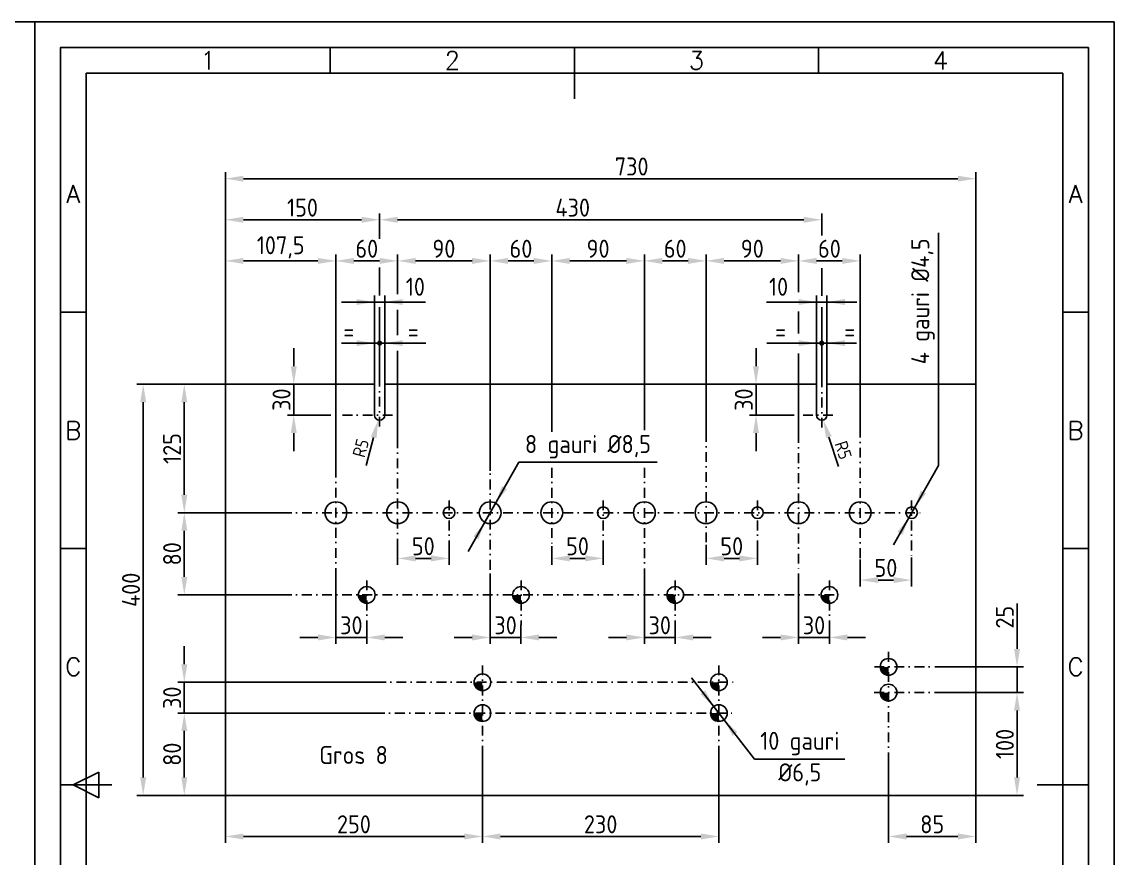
# Model space of a CAD drawing. Header units: millimetres. Extents: x 12 to 642, y 25 to 322.
# Drawn here: x 429.6 to 642.1, y 158.8 to 321.5 of the extents above; entities that cross this region are included whole.
import ezdxf
from ezdxf.enums import TextEntityAlignment as Align

# ---------------------------------------------------------------- set-up
doc = ezdxf.new("R2010")
doc.units = ezdxf.units.MM
doc.linetypes.add('DASHDOT', pattern=[25.4, 12.7, -6.35, 0, -6.35])
doc.linetypes.add('DASHDOT2', pattern=[12.7, 6.35, -3.175, 0, -3.175])
doc.layers.add('COTE', color=1, linetype='DASHDOT2')
doc.styles.add('ISO', font='SIMPLEX.shx')
doc.styles.add('ISOCPR', font='isocp.shx')
doc.dimstyles.new('ISO-25', dxfattribs={"dimtxt": 2.5, "dimasz": 2.5, "dimexe": 1.25, "dimexo": 0.625, "dimtad": 1, "dimtxsty": 'Standard', "dimcen": 2.5, "dimadec": 0, "dimazin": 0, "dimtfac": 1, "dimtmove": 0, "dimatfit": 3, "dimfxl": 1, "dimarcsym": 0})

# ---------------------------------------------------------------- blocks, each defined once
blk = doc.blocks.new('*D39')
at = {"layer": 'COTE', "color": 1, "linetype": 'Continuous', "transparency": 16777216}
for p, q in [((469.24, 251.01), (459.99, 251.01)), ((461.24, 229.51), (461.24, 247.51)), ((480.24, 226.01), (459.99, 226.01))]:
    blk.add_line(p, q, dxfattribs=at)
for points in [[(460.66, 247.51), (461.83, 247.51), (461.24, 251.01)], [(460.66, 229.51), (461.83, 229.51), (461.24, 226.01)]]:
    blk.add_solid(points, dxfattribs=at)
at = {"layer": 'Defpoints', "color": 0, "linetype": 'Continuous', "transparency": 16777216}
for p in [(461.24, 251.01), (469.24, 251.01), (480.24, 226.01)]:
    blk.add_point(p, dxfattribs=at)
at = {"layer": 'COTE', "color": 1, "linetype": 'Continuous', "transparency": 16777216, "insert": (458.87, 238.51), "char_height": 3.5, "attachment_point": 5, "rotation": 90, "style": 'ISOCPR'}
blk.add_mtext('125', dxfattribs=at)
blk = doc.blocks.new('*D40')
at = {"layer": 'COTE', "color": 1, "linetype": 'Continuous', "transparency": 16777216}
for p, q in [((461.24, 196.51), (461.24, 200.01)), ((498.58, 193.01), (459.99, 193.01)), ((461.24, 187.01), (461.24, 193.01)), ((498.32, 187.01), (459.99, 187.01)), ((461.24, 183.51), (461.24, 180.01))]:
    blk.add_line(p, q, dxfattribs=at)
for points in [[(460.66, 196.51), (461.83, 196.51), (461.24, 193.01)], [(460.66, 183.51), (461.83, 183.51), (461.24, 187.01)]]:
    blk.add_solid(points, dxfattribs=at)
at = {"layer": 'Defpoints', "color": 0, "linetype": 'Continuous', "transparency": 16777216}
for p in [(461.24, 193.01), (498.58, 193.01), (498.32, 187.01)]:
    blk.add_point(p, dxfattribs=at)
at = {"layer": 'COTE', "color": 1, "linetype": 'Continuous', "transparency": 16777216, "insert": (458.87, 190.01), "char_height": 3.5, "attachment_point": 5, "rotation": 90, "style": 'ISOCPR'}
blk.add_mtext('30', dxfattribs=at)
blk = doc.blocks.new('*D41')
at = {"layer": 'COTE', "color": 1, "linetype": 'Continuous', "transparency": 16777216}
for p, q in [((498.32, 187.01), (459.99, 187.01)), ((461.24, 174.51), (461.24, 183.51)), ((469.24, 171.01), (459.99, 171.01))]:
    blk.add_line(p, q, dxfattribs=at)
for points in [[(460.66, 183.51), (461.83, 183.51), (461.24, 187.01)], [(460.66, 174.51), (461.83, 174.51), (461.24, 171.01)]]:
    blk.add_solid(points, dxfattribs=at)
at = {"layer": 'Defpoints', "color": 0, "linetype": 'Continuous', "transparency": 16777216}
for p in [(461.24, 187.01), (498.32, 187.01), (469.24, 171.01)]:
    blk.add_point(p, dxfattribs=at)
at = {"layer": 'COTE', "color": 1, "linetype": 'Continuous', "transparency": 16777216, "insert": (458.87, 179.01), "char_height": 3.5, "attachment_point": 5, "rotation": 90, "style": 'ISOCPR'}
blk.add_mtext('80', dxfattribs=at)
blk = doc.blocks.new('*D42')
at = {"layer": 'COTE', "color": 1, "linetype": 'Continuous', "transparency": 16777216}
for p, q in [((480.24, 226.01), (459.99, 226.01)), ((461.24, 213.51), (461.24, 222.51)), ((480.23, 210.01), (459.99, 210.01))]:
    blk.add_line(p, q, dxfattribs=at)
for points in [[(460.66, 222.51), (461.83, 222.51), (461.24, 226.01)], [(460.66, 213.51), (461.83, 213.51), (461.24, 210.01)]]:
    blk.add_solid(points, dxfattribs=at)
at = {"layer": 'Defpoints', "color": 0, "linetype": 'Continuous', "transparency": 16777216}
for p in [(461.24, 226.01), (480.24, 226.01), (480.23, 210.01)]:
    blk.add_point(p, dxfattribs=at)
at = {"layer": 'COTE', "color": 1, "linetype": 'Continuous', "transparency": 16777216, "insert": (458.87, 218.01), "char_height": 3.5, "attachment_point": 5, "rotation": 90, "style": 'ISOCPR'}
blk.add_mtext('80', dxfattribs=at)
blk = doc.blocks.new('*D43')
at = {"layer": 'COTE', "color": 1, "linetype": 'Continuous', "transparency": 16777216}
for p, q in [((469.24, 251.01), (451.99, 251.01)), ((453.24, 247.51), (453.24, 174.51)), ((469.24, 171.01), (451.99, 171.01))]:
    blk.add_line(p, q, dxfattribs=at)
for points in [[(452.66, 247.51), (453.83, 247.51), (453.24, 251.01)], [(452.66, 174.51), (453.83, 174.51), (453.24, 171.01)]]:
    blk.add_solid(points, dxfattribs=at)
at = {"layer": 'Defpoints', "color": 0, "linetype": 'Continuous', "transparency": 16777216}
for p in [(469.24, 251.01), (453.24, 171.01), (469.24, 171.01)]:
    blk.add_point(p, dxfattribs=at)
at = {"layer": 'COTE', "color": 1, "linetype": 'Continuous', "transparency": 16777216, "insert": (450.87, 211.01), "char_height": 3.5, "attachment_point": 5, "rotation": 90, "style": 'ISOCPR'}
blk.add_mtext('400', dxfattribs=at)
blk = doc.blocks.new('*D13')
at = {"layer": 'COTE', "color": 1, "linetype": 'Continuous', "transparency": 16777216}
for p, q in [((572.47, 254.51), (572.47, 258.01)), ((575.15, 251.01), (571.22, 251.01)), ((572.47, 245.01), (572.47, 251.01)), ((579.9, 245.01), (571.22, 245.01)), ((572.47, 241.51), (572.47, 238.01))]:
    blk.add_line(p, q, dxfattribs=at)
for points in [[(571.88, 254.51), (573.05, 254.51), (572.47, 251.01)], [(571.88, 241.51), (573.05, 241.51), (572.47, 245.01)]]:
    blk.add_solid(points, dxfattribs=at)
at = {"layer": 'Defpoints', "color": 0, "linetype": 'Continuous', "transparency": 16777216}
for p in [(572.47, 251.01), (575.15, 251.01), (579.9, 245.01)]:
    blk.add_point(p, dxfattribs=at)
at = {"layer": 'COTE', "color": 1, "linetype": 'Continuous', "transparency": 16777216, "insert": (570.09, 248.01), "char_height": 3.5, "attachment_point": 5, "rotation": 90, "style": 'ISOCPR'}
blk.add_mtext('30', dxfattribs=at)
blk = doc.blocks.new('*D14')
at = {"layer": 'COTE', "color": 1, "linetype": 'Continuous', "transparency": 16777216}
for p, q in [((562.74, 241.71), (562.74, 276.26)), ((580.74, 268.9), (580.74, 276.26)), ((566.24, 275.01), (577.24, 275.01))]:
    blk.add_line(p, q, dxfattribs=at)
for points in [[(566.24, 275.59), (566.24, 274.42), (562.74, 275.01)], [(577.24, 275.59), (577.24, 274.42), (580.74, 275.01)]]:
    blk.add_solid(points, dxfattribs=at)
at = {"layer": 'Defpoints', "color": 0, "linetype": 'Continuous', "transparency": 16777216}
for p in [(580.74, 275.01), (580.74, 268.9), (562.74, 241.71)]:
    blk.add_point(p, dxfattribs=at)
at = {"layer": 'COTE', "color": 1, "linetype": 'Continuous', "transparency": 16777216, "insert": (571.74, 277.38), "char_height": 3.5, "attachment_point": 5, "style": 'ISOCPR'}
blk.add_mtext('90', dxfattribs=at)
blk = doc.blocks.new('*D15')
at = {"layer": 'COTE', "color": 1, "linetype": 'Continuous', "transparency": 16777216}
for p, q in [((499.24, 280.47), (499.24, 284.26)), ((502.74, 283.01), (581.74, 283.01)), ((585.24, 279.92), (585.24, 284.26))]:
    blk.add_line(p, q, dxfattribs=at)
for points in [[(502.74, 283.59), (502.74, 282.42), (499.24, 283.01)], [(581.74, 283.59), (581.74, 282.42), (585.24, 283.01)]]:
    blk.add_solid(points, dxfattribs=at)
at = {"layer": 'Defpoints', "color": 0, "linetype": 'Continuous', "transparency": 16777216}
for p in [(585.24, 283.01), (499.24, 280.47), (585.24, 279.92)]:
    blk.add_point(p, dxfattribs=at)
at = {"layer": 'COTE', "color": 1, "linetype": 'Continuous', "transparency": 16777216, "insert": (536.81, 285.38), "char_height": 3.5, "attachment_point": 5, "style": 'ISOCPR'}
blk.add_mtext('430', dxfattribs=at)
blk = doc.blocks.new('*D16')
at = {"layer": 'COTE', "color": 1, "linetype": 'Continuous', "transparency": 16777216}
for p, q in [((469.24, 250.3), (469.24, 292.26)), ((615.24, 251.01), (615.24, 292.26)), ((472.74, 291.01), (611.74, 291.01))]:
    blk.add_line(p, q, dxfattribs=at)
for points in [[(472.74, 291.59), (472.74, 290.42), (469.24, 291.01)], [(611.74, 291.59), (611.74, 290.42), (615.24, 291.01)]]:
    blk.add_solid(points, dxfattribs=at)
at = {"layer": 'Defpoints', "color": 0, "linetype": 'Continuous', "transparency": 16777216}
for p in [(615.24, 291.01), (615.24, 251.01), (469.24, 250.3)]:
    blk.add_point(p, dxfattribs=at)
at = {"layer": 'COTE', "color": 1, "linetype": 'Continuous', "transparency": 16777216, "insert": (548.27, 293.38), "char_height": 3.5, "attachment_point": 5, "style": 'ISOCPR'}
blk.add_mtext('730', dxfattribs=at)
blk = doc.blocks.new('*D17')
at = {"layer": 'COTE', "color": 1, "linetype": 'Continuous', "transparency": 16777216}
for p, q in [((519.24, 180.44), (519.24, 161.76)), ((565.24, 180.44), (565.24, 161.76)), ((522.74, 163.01), (561.74, 163.01))]:
    blk.add_line(p, q, dxfattribs=at)
for points in [[(522.74, 163.59), (522.74, 162.42), (519.24, 163.01)], [(561.74, 163.59), (561.74, 162.42), (565.24, 163.01)]]:
    blk.add_solid(points, dxfattribs=at)
at = {"layer": 'Defpoints', "color": 0, "linetype": 'Continuous', "transparency": 16777216}
for p in [(519.24, 180.44), (565.24, 180.44), (565.24, 163.01)]:
    blk.add_point(p, dxfattribs=at)
at = {"layer": 'COTE', "color": 1, "linetype": 'Continuous', "transparency": 16777216, "insert": (542.24, 165.38), "char_height": 3.5, "attachment_point": 5, "style": 'ISOCPR'}
blk.add_mtext('230', dxfattribs=at)
blk = doc.blocks.new('*D18')
at = {"layer": 'COTE', "color": 1, "linetype": 'Continuous', "transparency": 16777216}
for p, q in [((520.74, 214.2), (520.74, 200.49)), ((526.74, 204.17), (526.74, 200.49)), ((517.24, 201.74), (513.74, 201.74)), ((520.74, 201.74), (526.74, 201.74)), ((530.24, 201.74), (533.74, 201.74))]:
    blk.add_line(p, q, dxfattribs=at)
for points in [[(517.24, 202.32), (517.24, 201.15), (520.74, 201.74)], [(530.24, 202.32), (530.24, 201.15), (526.74, 201.74)]]:
    blk.add_solid(points, dxfattribs=at)
at = {"layer": 'Defpoints', "color": 0, "linetype": 'Continuous', "transparency": 16777216}
for p in [(520.74, 214.2), (526.74, 204.17), (526.74, 201.74)]:
    blk.add_point(p, dxfattribs=at)
at = {"layer": 'COTE', "color": 1, "linetype": 'Continuous', "transparency": 16777216, "insert": (523.74, 204.11), "char_height": 3.5, "attachment_point": 5, "style": 'ISOCPR'}
blk.add_mtext('30', dxfattribs=at)
blk = doc.blocks.new('*D19')
at = {"layer": 'COTE', "color": 1, "linetype": 'Continuous', "transparency": 16777216}
for p, q in [((519.24, 180.44), (519.24, 161.76)), ((469.24, 171.01), (469.24, 161.76)), ((515.74, 163.01), (472.74, 163.01))]:
    blk.add_line(p, q, dxfattribs=at)
for points in [[(472.74, 163.59), (472.74, 162.42), (469.24, 163.01)], [(515.74, 163.59), (515.74, 162.42), (519.24, 163.01)]]:
    blk.add_solid(points, dxfattribs=at)
at = {"layer": 'Defpoints', "color": 0, "linetype": 'Continuous', "transparency": 16777216}
for p in [(519.24, 180.44), (469.24, 171.01), (469.24, 163.01)]:
    blk.add_point(p, dxfattribs=at)
at = {"layer": 'COTE', "color": 1, "linetype": 'Continuous', "transparency": 16777216, "insert": (494.24, 165.38), "char_height": 3.5, "attachment_point": 5, "style": 'ISOCPR'}
blk.add_mtext('250', dxfattribs=at)
blk = doc.blocks.new('*D20')
at = {"layer": 'COTE', "color": 1, "linetype": 'Continuous', "transparency": 16777216}
for p, q in [((490.74, 214.2), (490.74, 200.49)), ((496.74, 204.1), (496.74, 200.49)), ((487.24, 201.74), (483.74, 201.74)), ((490.74, 201.74), (496.74, 201.74)), ((500.24, 201.74), (503.74, 201.74))]:
    blk.add_line(p, q, dxfattribs=at)
for points in [[(487.24, 202.32), (487.24, 201.15), (490.74, 201.74)], [(500.24, 202.32), (500.24, 201.15), (496.74, 201.74)]]:
    blk.add_solid(points, dxfattribs=at)
at = {"layer": 'Defpoints', "color": 0, "linetype": 'Continuous', "transparency": 16777216}
for p in [(490.74, 214.2), (496.74, 204.1), (496.74, 201.74)]:
    blk.add_point(p, dxfattribs=at)
at = {"layer": 'COTE', "color": 1, "linetype": 'Continuous', "transparency": 16777216, "insert": (493.74, 204.11), "char_height": 3.5, "attachment_point": 5, "style": 'ISOCPR'}
blk.add_mtext('30', dxfattribs=at)
blk = doc.blocks.new('*D21')
at = {"layer": 'COTE', "color": 1, "linetype": 'Continuous', "transparency": 16777216}
for p, q in [((502.74, 219.3), (502.74, 215.87)), ((512.74, 219.3), (512.74, 215.87)), ((506.24, 217.12), (509.24, 217.12))]:
    blk.add_line(p, q, dxfattribs=at)
for points in [[(506.24, 217.7), (506.24, 216.53), (502.74, 217.12)], [(509.24, 217.7), (509.24, 216.53), (512.74, 217.12)]]:
    blk.add_solid(points, dxfattribs=at)
at = {"layer": 'Defpoints', "color": 0, "linetype": 'Continuous', "transparency": 16777216}
for p in [(502.74, 219.3), (512.74, 219.3), (512.74, 217.12)]:
    blk.add_point(p, dxfattribs=at)
at = {"layer": 'COTE', "color": 1, "linetype": 'Continuous', "transparency": 16777216, "insert": (507.74, 219.49), "char_height": 3.5, "attachment_point": 5, "style": 'ISOCPR'}
blk.add_mtext('50', dxfattribs=at)
blk = doc.blocks.new('*D22')
at = {"layer": 'COTE', "color": 1, "linetype": 'Continuous', "transparency": 16777216}
for p, q in [((550.74, 214.2), (550.74, 200.49)), ((556.74, 203.81), (556.74, 200.49)), ((547.24, 201.74), (543.74, 201.74)), ((550.74, 201.74), (556.74, 201.74)), ((560.24, 201.74), (563.74, 201.74))]:
    blk.add_line(p, q, dxfattribs=at)
for points in [[(547.24, 202.32), (547.24, 201.15), (550.74, 201.74)], [(560.24, 202.32), (560.24, 201.15), (556.74, 201.74)]]:
    blk.add_solid(points, dxfattribs=at)
at = {"layer": 'Defpoints', "color": 0, "linetype": 'Continuous', "transparency": 16777216}
for p in [(550.74, 214.2), (556.74, 203.81), (556.74, 201.74)]:
    blk.add_point(p, dxfattribs=at)
at = {"layer": 'COTE', "color": 1, "linetype": 'Continuous', "transparency": 16777216, "insert": (553.74, 204.11), "char_height": 3.5, "attachment_point": 5, "style": 'ISOCPR'}
blk.add_mtext('30', dxfattribs=at)
blk = doc.blocks.new('*D23')
at = {"layer": 'COTE', "color": 1, "linetype": 'Continuous', "transparency": 16777216}
for p, q in [((532.74, 219.5), (532.74, 215.87)), ((542.74, 219.58), (542.74, 215.87)), ((536.24, 217.12), (539.24, 217.12))]:
    blk.add_line(p, q, dxfattribs=at)
for points in [[(536.24, 217.7), (536.24, 216.53), (532.74, 217.12)], [(539.24, 217.7), (539.24, 216.53), (542.74, 217.12)]]:
    blk.add_solid(points, dxfattribs=at)
at = {"layer": 'Defpoints', "color": 0, "linetype": 'Continuous', "transparency": 16777216}
for p in [(532.74, 219.5), (542.74, 219.58), (542.74, 217.12)]:
    blk.add_point(p, dxfattribs=at)
at = {"layer": 'COTE', "color": 1, "linetype": 'Continuous', "transparency": 16777216, "insert": (537.74, 219.49), "char_height": 3.5, "attachment_point": 5, "style": 'ISOCPR'}
blk.add_mtext('50', dxfattribs=at)
blk = doc.blocks.new('*D24')
at = {"layer": 'COTE', "color": 1, "linetype": 'Continuous', "transparency": 16777216}
for p, q in [((562.74, 219.73), (562.74, 215.87)), ((572.74, 219.85), (572.74, 215.87)), ((566.24, 217.12), (569.24, 217.12))]:
    blk.add_line(p, q, dxfattribs=at)
for points in [[(566.24, 217.7), (566.24, 216.53), (562.74, 217.12)], [(569.24, 217.7), (569.24, 216.53), (572.74, 217.12)]]:
    blk.add_solid(points, dxfattribs=at)
at = {"layer": 'Defpoints', "color": 0, "linetype": 'Continuous', "transparency": 16777216}
for p in [(562.74, 219.73), (572.74, 219.85), (572.74, 217.12)]:
    blk.add_point(p, dxfattribs=at)
at = {"layer": 'COTE', "color": 1, "linetype": 'Continuous', "transparency": 16777216, "insert": (567.74, 219.49), "char_height": 3.5, "attachment_point": 5, "style": 'ISOCPR'}
blk.add_mtext('50', dxfattribs=at)
blk = doc.blocks.new('*D25')
at = {"layer": 'COTE', "color": 1, "linetype": 'Continuous', "transparency": 16777216}
for p, q in [((502.74, 268.53), (502.74, 276.26)), ((520.74, 234.14), (520.74, 276.26)), ((506.24, 275.01), (517.24, 275.01))]:
    blk.add_line(p, q, dxfattribs=at)
for points in [[(506.24, 275.59), (506.24, 274.42), (502.74, 275.01)], [(517.24, 275.59), (517.24, 274.42), (520.74, 275.01)]]:
    blk.add_solid(points, dxfattribs=at)
at = {"layer": 'Defpoints', "color": 0, "linetype": 'Continuous', "transparency": 16777216}
for p in [(520.74, 275.01), (502.74, 268.53), (520.74, 234.14)]:
    blk.add_point(p, dxfattribs=at)
at = {"layer": 'COTE', "color": 1, "linetype": 'Continuous', "transparency": 16777216, "insert": (511.74, 277.38), "char_height": 3.5, "attachment_point": 5, "style": 'ISOCPR'}
blk.add_mtext('90', dxfattribs=at)
blk = doc.blocks.new('*D26')
at = {"layer": 'COTE', "color": 1, "linetype": 'Continuous', "transparency": 16777216}
for p, q in [((490.74, 238.68), (490.74, 276.26)), ((502.74, 268.53), (502.74, 276.26)), ((499.24, 275.01), (494.24, 275.01))]:
    blk.add_line(p, q, dxfattribs=at)
for points in [[(494.24, 275.59), (494.24, 274.42), (490.74, 275.01)], [(499.24, 275.59), (499.24, 274.42), (502.74, 275.01)]]:
    blk.add_solid(points, dxfattribs=at)
at = {"layer": 'Defpoints', "color": 0, "linetype": 'Continuous', "transparency": 16777216}
for p in [(490.74, 275.01), (502.74, 268.53), (490.74, 238.68)]:
    blk.add_point(p, dxfattribs=at)
at = {"layer": 'COTE', "color": 1, "linetype": 'Continuous', "transparency": 16777216, "insert": (496.74, 277.38), "char_height": 3.5, "attachment_point": 5, "style": 'ISOCPR'}
blk.add_mtext('60', dxfattribs=at)
blk = doc.blocks.new('*D27')
at = {"layer": 'COTE', "color": 1, "linetype": 'Continuous', "transparency": 16777216}
for p, q in [((469.24, 251.01), (469.24, 276.26)), ((490.74, 234.14), (490.74, 276.26)), ((472.74, 275.01), (487.24, 275.01))]:
    blk.add_line(p, q, dxfattribs=at)
for points in [[(472.74, 275.59), (472.74, 274.42), (469.24, 275.01)], [(487.24, 275.59), (487.24, 274.42), (490.74, 275.01)]]:
    blk.add_solid(points, dxfattribs=at)
at = {"layer": 'Defpoints', "color": 0, "linetype": 'Continuous', "transparency": 16777216}
for p in [(490.74, 275.01), (469.24, 251.01), (490.74, 234.14)]:
    blk.add_point(p, dxfattribs=at)
at = {"layer": 'COTE', "color": 1, "linetype": 'Continuous', "transparency": 16777216, "insert": (479.99, 277.65), "char_height": 3.5, "attachment_point": 5, "style": 'ISOCPR'}
blk.add_mtext('107,5', dxfattribs=at)
blk = doc.blocks.new('*D28')
at = {"layer": 'COTE', "color": 1, "linetype": 'Continuous', "transparency": 16777216}
for p, q in [((469.24, 261.78), (469.24, 284.26)), ((472.74, 283.01), (495.74, 283.01)), ((499.24, 280.47), (499.24, 284.26))]:
    blk.add_line(p, q, dxfattribs=at)
for points in [[(472.74, 283.59), (472.74, 282.42), (469.24, 283.01)], [(495.74, 283.59), (495.74, 282.42), (499.24, 283.01)]]:
    blk.add_solid(points, dxfattribs=at)
at = {"layer": 'Defpoints', "color": 0, "linetype": 'Continuous', "transparency": 16777216}
for p in [(499.24, 283.01), (499.24, 280.47), (469.24, 261.78)]:
    blk.add_point(p, dxfattribs=at)
at = {"layer": 'COTE', "color": 1, "linetype": 'Continuous', "transparency": 16777216, "insert": (484.24, 285.38), "char_height": 3.5, "attachment_point": 5, "style": 'ISOCPR'}
blk.add_mtext('150', dxfattribs=at)
blk = doc.blocks.new('*D29')
at = {"layer": 'COTE', "color": 1, "linetype": 'Continuous', "transparency": 16777216}
for p, q in [((482.54, 254.51), (482.54, 258.01)), ((483.97, 251.01), (481.29, 251.01)), ((482.54, 245.01), (482.54, 251.01)), ((489.76, 245.01), (481.29, 245.01)), ((482.54, 241.51), (482.54, 238.01))]:
    blk.add_line(p, q, dxfattribs=at)
for points in [[(481.95, 254.51), (483.12, 254.51), (482.54, 251.01)], [(481.95, 241.51), (483.12, 241.51), (482.54, 245.01)]]:
    blk.add_solid(points, dxfattribs=at)
at = {"layer": 'Defpoints', "color": 0, "linetype": 'Continuous', "transparency": 16777216}
for p in [(482.54, 251.01), (483.97, 251.01), (489.76, 245.01)]:
    blk.add_point(p, dxfattribs=at)
at = {"layer": 'COTE', "color": 1, "linetype": 'Continuous', "transparency": 16777216, "insert": (480.16, 248.01), "char_height": 3.5, "attachment_point": 5, "rotation": 90, "style": 'ISOCPR'}
blk.add_mtext('30', dxfattribs=at)
blk = doc.blocks.new('*D30')
at = {"layer": 'COTE', "color": 1, "linetype": 'Continuous', "transparency": 16777216}
for p, q in [((550.74, 242.05), (550.74, 276.26)), ((562.74, 241.71), (562.74, 276.26)), ((554.24, 275.01), (559.24, 275.01))]:
    blk.add_line(p, q, dxfattribs=at)
for points in [[(554.24, 275.59), (554.24, 274.42), (550.74, 275.01)], [(559.24, 275.59), (559.24, 274.42), (562.74, 275.01)]]:
    blk.add_solid(points, dxfattribs=at)
at = {"layer": 'Defpoints', "color": 0, "linetype": 'Continuous', "transparency": 16777216}
for p in [(562.74, 275.01), (550.74, 242.05), (562.74, 241.71)]:
    blk.add_point(p, dxfattribs=at)
at = {"layer": 'COTE', "color": 1, "linetype": 'Continuous', "transparency": 16777216, "insert": (556.74, 277.38), "char_height": 3.5, "attachment_point": 5, "style": 'ISOCPR'}
blk.add_mtext('60', dxfattribs=at)
blk = doc.blocks.new('*D31')
at = {"layer": 'COTE', "color": 1, "linetype": 'Continuous', "transparency": 16777216}
for p, q in [((532.74, 241.73), (532.74, 276.26)), ((550.74, 242.05), (550.74, 276.26)), ((536.24, 275.01), (547.24, 275.01))]:
    blk.add_line(p, q, dxfattribs=at)
for points in [[(536.24, 275.59), (536.24, 274.42), (532.74, 275.01)], [(547.24, 275.59), (547.24, 274.42), (550.74, 275.01)]]:
    blk.add_solid(points, dxfattribs=at)
at = {"layer": 'Defpoints', "color": 0, "linetype": 'Continuous', "transparency": 16777216}
for p in [(550.74, 275.01), (532.74, 241.73), (550.74, 242.05)]:
    blk.add_point(p, dxfattribs=at)
at = {"layer": 'COTE', "color": 1, "linetype": 'Continuous', "transparency": 16777216, "insert": (541.74, 277.38), "char_height": 3.5, "attachment_point": 5, "style": 'ISOCPR'}
blk.add_mtext('90', dxfattribs=at)
blk = doc.blocks.new('*D32')
at = {"layer": 'COTE', "color": 1, "linetype": 'Continuous', "transparency": 16777216}
for p, q in [((520.74, 244.19), (520.74, 276.26)), ((532.74, 241.73), (532.74, 276.26)), ((524.24, 275.01), (529.24, 275.01))]:
    blk.add_line(p, q, dxfattribs=at)
for points in [[(524.24, 275.59), (524.24, 274.42), (520.74, 275.01)], [(529.24, 275.59), (529.24, 274.42), (532.74, 275.01)]]:
    blk.add_solid(points, dxfattribs=at)
at = {"layer": 'Defpoints', "color": 0, "linetype": 'Continuous', "transparency": 16777216}
for p in [(532.74, 275.01), (520.74, 244.19), (532.74, 241.73)]:
    blk.add_point(p, dxfattribs=at)
at = {"layer": 'COTE', "color": 1, "linetype": 'Continuous', "transparency": 16777216, "insert": (526.74, 277.38), "char_height": 3.5, "attachment_point": 5, "style": 'ISOCPR'}
blk.add_mtext('60', dxfattribs=at)
blk = doc.blocks.new('*D33')
at = {"layer": 'COTE', "color": 1, "linetype": 'Continuous', "transparency": 16777216}
for p, q in [((608.34, 191.01), (624.49, 191.01)), ((623.24, 174.51), (623.24, 187.51)), ((615.24, 171.01), (624.49, 171.01))]:
    blk.add_line(p, q, dxfattribs=at)
for points in [[(622.66, 187.51), (623.83, 187.51), (623.24, 191.01)], [(622.66, 174.51), (623.83, 174.51), (623.24, 171.01)]]:
    blk.add_solid(points, dxfattribs=at)
at = {"layer": 'Defpoints', "color": 0, "linetype": 'Continuous', "transparency": 16777216}
for p in [(608.34, 191.01), (623.24, 191.01), (615.24, 171.01)]:
    blk.add_point(p, dxfattribs=at)
at = {"layer": 'COTE', "color": 1, "linetype": 'Continuous', "transparency": 16777216, "insert": (620.87, 181.01), "char_height": 3.5, "attachment_point": 5, "rotation": 90, "style": 'ISOCPR'}
blk.add_mtext('100', dxfattribs=at)
blk = doc.blocks.new('*D34')
at = {"layer": 'COTE', "color": 1, "linetype": 'Continuous', "transparency": 16777216}
for p, q in [((598.24, 178.17), (598.24, 161.76)), ((615.24, 171.01), (615.24, 161.76)), ((601.74, 163.01), (611.74, 163.01))]:
    blk.add_line(p, q, dxfattribs=at)
for points in [[(601.74, 163.59), (601.74, 162.42), (598.24, 163.01)], [(611.74, 163.59), (611.74, 162.42), (615.24, 163.01)]]:
    blk.add_solid(points, dxfattribs=at)
at = {"layer": 'Defpoints', "color": 0, "linetype": 'Continuous', "transparency": 16777216}
for p in [(598.24, 178.17), (615.24, 171.01), (615.24, 163.01)]:
    blk.add_point(p, dxfattribs=at)
at = {"layer": 'COTE', "color": 1, "linetype": 'Continuous', "transparency": 16777216, "insert": (606.74, 165.38), "char_height": 3.5, "attachment_point": 5, "style": 'ISOCPR'}
blk.add_mtext('85', dxfattribs=at)
blk = doc.blocks.new('*D35')
at = {"layer": 'COTE', "color": 1, "linetype": 'Continuous', "transparency": 16777216}
for p, q in [((592.74, 216.9), (592.74, 211.65)), ((602.74, 217.27), (602.74, 211.65)), ((596.24, 212.9), (599.24, 212.9))]:
    blk.add_line(p, q, dxfattribs=at)
for points in [[(596.24, 213.48), (596.24, 212.32), (592.74, 212.9)], [(599.24, 213.48), (599.24, 212.32), (602.74, 212.9)]]:
    blk.add_solid(points, dxfattribs=at)
at = {"layer": 'Defpoints', "color": 0, "linetype": 'Continuous', "transparency": 16777216}
for p in [(592.74, 216.9), (602.74, 217.27), (602.74, 212.9)]:
    blk.add_point(p, dxfattribs=at)
at = {"layer": 'COTE', "color": 1, "linetype": 'Continuous', "transparency": 16777216, "insert": (597.74, 215.28), "char_height": 3.5, "attachment_point": 5, "style": 'ISOCPR'}
blk.add_mtext('50', dxfattribs=at)
blk = doc.blocks.new('*D36')
at = {"layer": 'COTE', "color": 1, "linetype": 'Continuous', "transparency": 16777216}
for p, q in [((580.74, 214.2), (580.74, 200.49)), ((586.74, 203.95), (586.74, 200.49)), ((577.24, 201.74), (573.74, 201.74)), ((580.74, 201.74), (586.74, 201.74)), ((590.24, 201.74), (593.74, 201.74))]:
    blk.add_line(p, q, dxfattribs=at)
for points in [[(577.24, 202.32), (577.24, 201.15), (580.74, 201.74)], [(590.24, 202.32), (590.24, 201.15), (586.74, 201.74)]]:
    blk.add_solid(points, dxfattribs=at)
at = {"layer": 'Defpoints', "color": 0, "linetype": 'Continuous', "transparency": 16777216}
for p in [(580.74, 214.2), (586.74, 203.95), (586.74, 201.74)]:
    blk.add_point(p, dxfattribs=at)
at = {"layer": 'COTE', "color": 1, "linetype": 'Continuous', "transparency": 16777216, "insert": (583.74, 204.11), "char_height": 3.5, "attachment_point": 5, "style": 'ISOCPR'}
blk.add_mtext('30', dxfattribs=at)
blk = doc.blocks.new('*D37')
at = {"layer": 'COTE', "color": 1, "linetype": 'Continuous', "transparency": 16777216}
for p, q in [((623.24, 199.51), (623.24, 208.34)), ((608.36, 196.01), (624.49, 196.01)), ((623.24, 191.01), (623.24, 196.01)), ((608.34, 191.01), (624.49, 191.01)), ((623.24, 187.51), (623.24, 184.01))]:
    blk.add_line(p, q, dxfattribs=at)
for points in [[(622.66, 199.51), (623.83, 199.51), (623.24, 196.01)], [(622.66, 187.51), (623.83, 187.51), (623.24, 191.01)]]:
    blk.add_solid(points, dxfattribs=at)
at = {"layer": 'Defpoints', "color": 0, "linetype": 'Continuous', "transparency": 16777216}
for p in [(608.36, 196.01), (623.24, 196.01), (608.34, 191.01)]:
    blk.add_point(p, dxfattribs=at)
at = {"layer": 'COTE', "color": 1, "linetype": 'Continuous', "transparency": 16777216, "insert": (620.87, 205.68), "char_height": 3.5, "attachment_point": 5, "rotation": 90, "style": 'ISOCPR'}
blk.add_mtext('25', dxfattribs=at)
blk = doc.blocks.new('*D38')
at = {"layer": 'COTE', "color": 1, "linetype": 'Continuous', "transparency": 16777216}
for p, q in [((580.74, 268.9), (580.74, 276.26)), ((592.74, 242.55), (592.74, 276.26)), ((584.24, 275.01), (589.24, 275.01))]:
    blk.add_line(p, q, dxfattribs=at)
for points in [[(584.24, 275.59), (584.24, 274.42), (580.74, 275.01)], [(589.24, 275.59), (589.24, 274.42), (592.74, 275.01)]]:
    blk.add_solid(points, dxfattribs=at)
at = {"layer": 'Defpoints', "color": 0, "linetype": 'Continuous', "transparency": 16777216}
for p in [(592.74, 275.01), (580.74, 268.9), (592.74, 242.55)]:
    blk.add_point(p, dxfattribs=at)
at = {"layer": 'COTE', "color": 1, "linetype": 'Continuous', "transparency": 16777216, "insert": (586.74, 277.38), "char_height": 3.5, "attachment_point": 5, "style": 'ISOCPR'}
blk.add_mtext('60', dxfattribs=at)

msp = doc.modelspace()

# ---------------------------------------------------------------- hatches: boundary and pattern name
at = {"layer": 'COTE', "linetype": 'Continuous'}
for points in [[(496.7441, 210.0082), (495.1191, 210.0082, 0.41421356), (496.7441, 208.3832)], [(526.7441, 210.0082), (525.1191, 210.0082, 0.41421356), (526.7441, 208.3832)], [(556.7441, 210.0082), (555.1191, 210.0082, 0.41421356), (556.7441, 208.3832)], [(586.7441, 210.0082), (585.1191, 210.0082, 0.41421356), (586.7441, 208.3832)], [(598.2441, 196.0082), (596.6191, 196.0082, 0.41421356), (598.2441, 194.3832)], [(519.2441, 193.0082), (517.6191, 193.0082, 0.41421356), (519.2441, 191.3832)], [(565.2441, 193.0082), (563.6191, 193.0082, 0.41421356), (565.2441, 191.3832)], [(598.2441, 191.0082), (596.6191, 191.0082, 0.41421356), (598.2441, 189.3832)], [(519.2441, 187.0082), (517.6191, 187.0082, 0.41421356), (519.2441, 185.3832)], [(565.2441, 187.0082), (563.6191, 187.0082, 0.41421356), (565.2441, 185.3832)]]:
    msp.add_hatch(color=2, dxfattribs=at).paths.add_polyline_path(points)

# ---------------------------------------------------------------- linework, layer by layer
at = {"color": 240}
for p, q in [((432.137, 321.527), (12.137, 321.527)), ((432.137, 24.527), (432.137, 321.527))]:
    msp.add_line(p, q, dxfattribs=at)
at = {"color": 70}
for p, q in [((489.637, 311.527), (489.637, 316.527)), ((537.137, 306.527), (537.137, 316.527)), ((584.637, 311.527), (584.637, 316.527)), ((442.137, 265.027), (437.137, 265.027)), ((637.137, 265.027), (632.137, 265.027)), ((442.137, 219.027), (437.137, 219.027)), ((637.137, 219.027), (632.137, 219.027)), ((439.637, 173.027), (444.637, 175.527)), ((444.637, 175.527), (444.637, 170.527)), ((437.137, 173.027), (447.137, 173.027)), ((444.637, 170.527), (439.637, 173.027)), ((627.137, 173.027), (637.137, 173.027))]:
    msp.add_line(p, q, dxfattribs=at)
at = {"color": 1}
for p, q in [((607.96, 280.469), (607.96, 235.1705)), ((526.33, 235.8204), (516.442, 218.4509)), ((553.2195, 235.8204), (526.33, 235.8204)), ((607.96, 235.1705), (599.1859, 219.7576)), ((572.1449, 178.0717), (559.9292, 193.8911)), ((589.7246, 178.0717), (572.1449, 178.0717))]:
    msp.add_line(p, q, dxfattribs=at)
at = {"color": 7}
for p, q in [((469.2441, 251.0082), (469.2441, 171.0082)), ((498.2441, 251.0082), (469.2441, 251.0082)), ((498.2441, 251.0082), (498.2441, 245.0082)), ((584.2441, 251.0082), (500.2441, 251.0082)), ((500.2441, 251.0082), (500.2441, 245.0082)), ((584.2441, 251.0082), (584.2441, 245.0082)), ((615.2441, 251.0082), (586.2441, 251.0082)), ((586.2441, 251.0082), (586.2441, 245.0082)), ((615.2441, 251.0082), (615.2441, 171.0082)), ((615.2441, 171.0082), (469.2441, 171.0082))]:
    msp.add_line(p, q, dxfattribs=at)
at = {"color": 1, "linetype": 'DASHDOT', "ltscale": 0.15}
for p, q in [((499.2441, 242.7641), (499.2441, 251.8677)), ((585.2441, 242.5905), (585.2441, 251.8677)), ((492.0389, 245.0082), (501.9533, 245.0082)), ((581.6136, 245.0082), (587.7099, 245.0082)), ((520.7441, 244.1885), (520.7441, 214.1983)), ((592.7441, 242.5469), (592.7441, 216.8956)), ((502.7441, 240.4741), (502.7441, 219.3036)), ((562.7441, 241.7117), (562.7441, 219.7288)), ((580.7441, 241.4922), (580.7441, 214.1983)), ((490.7441, 238.6817), (490.7441, 214.1983)), ((532.7441, 234.7322), (532.7441, 219.4963)), ((550.7441, 234.7322), (550.7441, 214.1983)), ((512.7441, 228.3899), (512.7441, 219.3036)), ((542.7441, 228.3899), (542.7441, 219.5787)), ((572.7441, 228.3899), (572.7441, 219.8477)), ((602.7441, 228.3899), (602.7441, 217.2709)), ((480.2383, 226.0082), (605.1164, 226.0082)), ((496.7441, 212.8226), (496.7441, 204.1001)), ((526.7441, 212.8226), (526.7441, 204.17)), ((556.7441, 212.8226), (556.7441, 203.806)), ((586.7441, 212.8226), (586.7441, 203.9486)), ((480.225, 210.0082), (588.6406, 210.0082)), ((598.2441, 198.9057), (598.2441, 178.1736)), ((519.2441, 196.2697), (519.2441, 180.4384)), ((565.2441, 196.2697), (565.2441, 180.4997)), ((595.5005, 196.0082), (608.3646, 196.0082)), ((498.5829, 193.0082), (568.3716, 193.0082)), ((595.4638, 191.0082), (608.3428, 191.0082)), ((498.3211, 187.0082), (568.5027, 187.0082))]:
    msp.add_line(p, q, dxfattribs=at)
at = {"color": 240}
for points in [[(642.137, 24.527), (642.137, 321.527), (432.137, 321.527), (432.137, 24.527)], [(637.137, 29.527), (637.137, 316.527), (437.137, 316.527), (437.137, 29.527)]]:
    msp.add_lwpolyline(points, close=True, dxfattribs=at)
at = {"color": 70}
msp.add_lwpolyline([(442.137, 311.527), (442.137, 34.527), (632.137, 34.527), (632.137, 311.527)], close=True, dxfattribs=at)
at = {"color": 7}
for centre in [(499.2441, 245.0082), (585.2441, 245.0082)]:
    msp.add_arc(centre, 1, 180, 0, dxfattribs=at)
at = {"color": 1}
for points in [[(494.7441, 259.5915), (494.7441, 258.4249), (498.2441, 259.0082)], [(503.7441, 259.5915), (503.7441, 258.4249), (500.2441, 259.0082)], [(580.7441, 259.5915), (580.7441, 258.4249), (584.2441, 259.0082)], [(589.7441, 259.5915), (589.7441, 258.4249), (586.2441, 259.0082)], [(523.02, 231.1852), (524.0339, 230.608), (521.7954, 227.8549)], [(604.5253, 230.3161), (605.5392, 229.739), (603.3007, 226.9859)], [(517.4544, 221.4084), (518.4683, 220.8312), (519.6929, 224.1615)], [(599.9491, 222.2774), (600.963, 221.7003), (602.1876, 225.0305)], [(561.6501, 190.7081), (562.5735, 191.4211), (564.251, 188.2944)], [(567.9148, 182.5953), (568.8382, 183.3084), (566.2373, 185.722)]]:
    msp.add_solid(points, dxfattribs=at)
at = {"layer": 'COTE', "color": 1, "linetype": 'Continuous'}
for p, q in [((499.2441, 280.4675), (499.2441, 279.284)), ((499.2441, 268.3035), (499.2441, 273.731)), ((585.2441, 268.225), (585.2441, 273.5854)), ((498.2441, 251.0082), (498.2441, 268.2582)), ((500.2441, 251.0082), (500.2441, 268.2582)), ((584.2441, 251.0082), (584.2441, 268.2582)), ((586.2441, 251.0082), (586.2441, 268.2582)), ((508.1951, 267.0082), (491.8525, 267.0082)), ((499.2441, 251.8677), (499.2441, 266.0233)), ((592.0714, 267.0082), (574.5294, 267.0082)), ((585.2441, 251.8677), (585.2441, 266.0023)), ((502.7441, 260.5344), (502.7441, 265.5096)), ((580.7441, 260.9074), (580.7441, 265.1943)), ((508.2423, 259.0082), (491.8064, 259.0082)), ((502.7441, 240.4741), (502.7441, 257.5243)), ((592.0332, 259.0082), (574.5899, 259.0082)), ((580.7441, 241.4922), (580.7441, 256.9966)), ((496.6009, 235.2242), (498.0705, 240.664)), ((588.4975, 234.9778), (586.6325, 240.7277)), ((461.2441, 183.5912), (461.2441, 180.0912))]:
    msp.add_line(p, q, dxfattribs=at)
at = {"layer": 'COTE', "color": 2, "linetype": 'Continuous', "const_width": 0.5}
for points in [[(498.9941, 259.0082, 1), (499.4941, 259.0082, 1)], [(584.9941, 259.0082, 1), (585.4941, 259.0082, 1)]]:
    msp.add_lwpolyline(points, format="xyb", close=True, dxfattribs=at)
at = {"layer": 'COTE', "color": 7, "linetype": 'Continuous'}
for centre in [(490.7441, 226.0082), (502.7441, 226.0082), (520.7441, 226.0082), (532.7441, 226.0082), (550.7441, 226.0082), (562.7441, 226.0082), (580.7441, 226.0082), (592.7441, 226.0082)]:
    msp.add_circle(centre, 2.125, dxfattribs=at)
at = {"layer": 'COTE', "color": 2, "linetype": 'Continuous'}
for centre in [(512.7441, 226.0082), (542.7441, 226.0082), (572.7441, 226.0082), (602.7441, 226.0082)]:
    msp.add_circle(centre, 1.125, dxfattribs=at)
at = {"layer": 'COTE', "color": 6, "linetype": 'Continuous'}
for centre in [(496.7441, 210.0082), (526.7441, 210.0082), (556.7441, 210.0082), (586.7441, 210.0082), (598.2441, 196.0082), (519.2441, 193.0082), (565.2441, 193.0082), (598.2441, 191.0082), (519.2441, 187.0082), (565.2441, 187.0082)]:
    msp.add_circle(centre, 1.625, dxfattribs=at)
at = {"layer": 'COTE', "color": 1, "linetype": 'Continuous'}
for points in [[(494.7441, 267.5915), (494.7441, 266.4249), (498.2441, 267.0082)], [(503.7441, 267.5915), (503.7441, 266.4249), (500.2441, 267.0082)], [(580.7441, 267.5915), (580.7441, 266.4249), (584.2441, 267.0082)], [(589.7441, 267.5915), (589.7441, 266.4249), (586.2441, 267.0082)], [(497.5073, 240.8161), (498.6336, 240.5118), (498.9833, 244.0428)], [(587.1874, 240.9077), (586.0776, 240.5478), (585.5527, 244.057)]]:
    msp.add_solid(points, dxfattribs=at)

# ---------------------------------------------------------------- texts
at = {"color": 50, "style": 'ISO'}
for s, p in [('1', (465.887, 314.027)), ('2', (513.387, 314.027)), ('3', (560.887, 314.027)), ('4', (608.387, 314.027)), ('A', (439.637, 288.027)), ('A', (634.637, 288.027)), ('B', (439.637, 242.027)), ('B', (634.637, 242.027)), ('C', (439.637, 196.027)), ('C', (634.637, 196.027))]:
    msp.add_text(s, height=3.5, dxfattribs=at).set_placement(p, align=Align.MIDDLE)
at = {"color": 2, "style": 'ISOCPR'}
msp.add_text('Gros 8', height=3.5, dxfattribs=at).set_placement((487.4998, 177.1199))
at = {"color": 1, "insert": (604.9402, 267.141), "char_height": 3.5, "attachment_point": 5, "rotation": 90, "style": 'ISOCPR'}
msp.add_mtext('4 gauri %%c4,5', dxfattribs=at)
at = {"color": 1, "char_height": 3.5, "attachment_point": 5, "style": 'ISOCPR'}
for s, insert in [('=', (493.2343, 261.3832)), ('=', (505.7807, 261.3832)), ('=', (577.2486, 261.3832)), ('=', (590.69, 261.3832)), ('8 gauri %%c8,5', (539.7761, 238.8402)), ('10 gauri', (580.9861, 181.0915)), ('%%c6,5', (580.9861, 175.0724))]:
    msp.add_mtext(s, dxfattribs=dict(at, insert=insert))
at = {"layer": 'COTE', "color": 1, "linetype": 'Continuous', "char_height": 3.5, "attachment_point": 5, "style": 'ISOCPR'}
for insert in [(506.1971, 269.9788), (576.8485, 269.9788)]:
    msp.add_mtext('10', dxfattribs=dict(at, insert=insert))
at = {"layer": 'COTE', "color": 1, "linetype": 'Continuous', "char_height": 2.5, "attachment_point": 5, "style": 'ISOCPR'}
for insert, rotation in [((495.5674, 238.588), 74.881775), ((589.4314, 238.1758), 287.970222)]:
    msp.add_mtext('R5', dxfattribs=dict(at, insert=insert, rotation=rotation))

# ---------------------------------------------------------------- dimensions: what is measured, and where the dimension line sits
at = {"layer": 'COTE', "color": 1, "linetype": 'Continuous'}
for base, p1, p2, picture, middle in [((615.2441, 291.0082), (469.2441, 250.2957), (615.2441, 251.0082), '*D16', (548.2707, 291.0082)), ((585.2441, 283.0082), (499.2441, 280.4675), (585.2441, 279.9224), '*D15', (536.806, 283.0082))]:
    dim = msp.add_linear_dim(base=base, p1=p1, p2=p2, dimstyle='ISO-25', override={"dimtxt": 3.5, "dimasz": 3.5, "dimexo": 0, "dimlfac": 5, "dimtxsty": 'ISOCPR', "dimcen": 3.5, "dimclrd": 1, "dimclre": 1, "dimclrt": 1, "dimlwd": -1, "dimlwe": -1}, dxfattribs=at)
    dim.commit()
    dim.dimension.update_dxf_attribs({"geometry": picture, "text_midpoint": middle, "dimtype": 160})
for base, p1, p2, picture, middle in [((499.2441, 283.0082), (469.2441, 261.7806), (499.2441, 280.4675), '*D28', (484.2441, 285.3832)), ((490.7441, 275.0082), (469.2441, 251.0082), (490.7441, 234.1402), '*D27', (479.9941, 277.6457)), ((490.7441, 275.0082), (502.7441, 268.5263), (490.7441, 238.6817), '*D26', (496.7441, 277.3832)), ((520.7441, 275.0082), (502.7441, 268.5263), (520.7441, 234.1402), '*D25', (511.7441, 277.3832)), ((532.7441, 275.0082), (520.7441, 244.1885), (532.7441, 241.7286), '*D32', (526.7441, 277.3832)), ((550.7441, 275.0082), (532.7441, 241.7286), (550.7441, 242.0534), '*D31', (541.7441, 277.3832)), ((562.7441, 275.0082), (550.7441, 242.0534), (562.7441, 241.7117), '*D30', (556.7441, 277.3832)), ((580.7441, 275.0082), (562.7441, 241.7117), (580.7441, 268.9034), '*D14', (571.7441, 277.3832)), ((592.7441, 275.0082), (580.7441, 268.9034), (592.7441, 242.5469), '*D38', (586.7441, 277.3832)), ((512.7441, 217.1151), (502.7441, 219.3036), (512.7441, 219.3036), '*D21', (507.7441, 219.4901)), ((542.7441, 217.1151), (532.7441, 219.4963), (542.7441, 219.5787), '*D23', (537.7441, 219.4901)), ((572.7441, 217.1151), (562.7441, 219.7288), (572.7441, 219.8477), '*D24', (567.7441, 219.4901)), ((602.7441, 212.9011), (592.7441, 216.8956), (602.7441, 217.2709), '*D35', (597.7441, 215.2761)), ((496.7441, 201.7375), (490.7441, 214.1983), (496.7441, 204.1001), '*D20', (493.7441, 204.1125)), ((526.7441, 201.7375), (520.7441, 214.1983), (526.7441, 204.17), '*D18', (523.7441, 204.1125)), ((556.7441, 201.7375), (550.7441, 214.1983), (556.7441, 203.806), '*D22', (553.7441, 204.1125)), ((586.7441, 201.7375), (580.7441, 214.1983), (586.7441, 203.9486), '*D36', (583.7441, 204.1125)), ((469.2441, 163.0082), (519.2441, 180.4384), (469.2441, 171.0082), '*D19', (494.2441, 165.3835)), ((565.2441, 163.0082), (519.2441, 180.4384), (565.2441, 180.4384), '*D17', (542.2441, 165.3835)), ((615.2441, 163.0082), (598.2441, 178.1736), (615.2441, 171.0082), '*D34', (606.7441, 165.3832))]:
    dim = msp.add_linear_dim(base=base, p1=p1, p2=p2, dimstyle='ISO-25', override={"dimtxt": 3.5, "dimasz": 3.5, "dimexo": 0, "dimlfac": 5, "dimtxsty": 'ISOCPR', "dimcen": 3.5, "dimclrd": 1, "dimclre": 1, "dimclrt": 1, "dimlwd": -1, "dimlwe": -1}, dxfattribs=at)
    dim.commit()
    dim.dimension.update_dxf_attribs({"geometry": picture, "text_midpoint": middle})
for base, p1, p2, picture, middle in [((482.5366, 251.0082), (489.7644, 245.0082), (483.9696, 251.0082), '*D29', (480.1616, 248.0082)), ((572.466, 251.0082), (579.896, 245.0082), (575.149, 251.0082), '*D13', (570.091, 248.0082)), ((453.2441, 171.0082), (469.2441, 251.0082), (469.2441, 171.0082), '*D43', (450.8691, 211.0082)), ((461.2441, 251.0082), (480.2383, 226.0082), (469.2441, 251.0082), '*D39', (458.8688, 238.5082)), ((461.2441, 226.0082), (480.225, 210.0082), (480.2383, 226.0082), '*D42', (458.8691, 218.0082)), ((623.2441, 196.0082), (608.3428, 191.0082), (608.3646, 196.0082), '*D37', (620.8688, 205.6751)), ((461.2441, 193.0082), (498.3211, 187.0082), (498.5829, 193.0082), '*D40', (458.8691, 190.0082)), ((623.2441, 191.0082), (615.2441, 171.0082), (608.3428, 191.0082), '*D33', (620.8691, 181.0082)), ((461.2441, 187.0082), (469.2441, 171.0082), (498.3211, 187.0082), '*D41', (458.8691, 179.0082))]:
    dim = msp.add_linear_dim(base=base, p1=p1, p2=p2, angle=90, dimstyle='ISO-25', override={"dimtxt": 3.5, "dimasz": 3.5, "dimexo": 0, "dimlfac": 5, "dimtxsty": 'ISOCPR', "dimcen": 3.5, "dimclrd": 1, "dimclre": 1, "dimclrt": 1, "dimlwd": -1, "dimlwe": -1}, dxfattribs=at)
    dim.commit()
    dim.dimension.update_dxf_attribs({"geometry": picture, "text_midpoint": middle})

doc.saveas('drawing.dxf')
